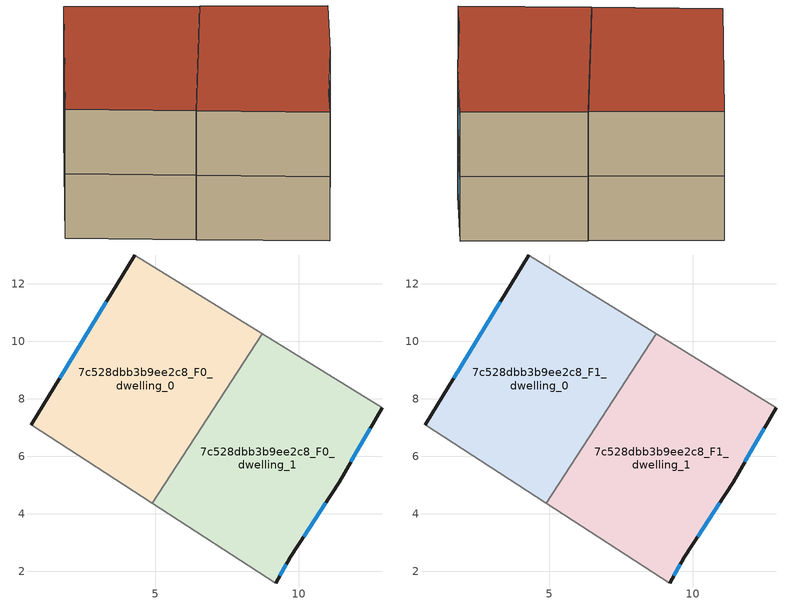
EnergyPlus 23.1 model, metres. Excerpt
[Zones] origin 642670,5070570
7c528dbb3b9ee2c8_F0_dwelling_0
 floor ground (EU_floor_Construction): 8.72,10.28 4.9,4.38 0.69,7.1 4.3,13.01 z0
 wall outside (EU_wall_Construction): 4.3,13.01 0.69,7.1 z0:3
 wall adiabatic (EU_wall_Construction): 8.72,10.28 4.3,13.01 / 0.69,7.1 4.9,4.38 z0:3
 wall to 7c528dbb3b9ee2c8_F0_dwelling_1 (EU_wall_Construction): 4.9,4.38 8.72,10.28 z0:3
 window (EU_Window_Construction): 3.3,11.38 1.68,8.73 z0.83:2.17
7c528dbb3b9ee2c8_F0_dwelling_1
 floor ground (EU_floor_Construction): 12.9,7.7 11.4,5.1 9.7,2.5 9.2,1.6 4.9,4.38 8.72,10.28 z0
 wall outside (EU_wall_Construction): 9.2,1.6 9.7,2.5 11.4,5.1 12.9,7.7 z0:3
 wall adiabatic (EU_wall_Construction): 12.9,7.7 8.72,10.28 / 4.9,4.38 9.2,1.6 z0:3
 window (EU_Window_Construction): 11.81,5.82 12.49,6.99 / 10.17,3.21 10.93,4.38 / 9.33,1.85 9.56,2.25 z0.83:2.17
7c528dbb3b9ee2c8_F1_dwelling_0
 floor to 7c528dbb3b9ee2c8_F0_dwelling_0 (EU_floor_Construction): 8.72,10.28 4.9,4.38 0.69,7.1 4.3,13.01 z3
 wall outside (EU_wall_Construction): 4.3,13.01 0.69,7.1 z3:6
 wall adiabatic (EU_wall_Construction): 8.72,10.28 4.3,13.01 / 0.69,7.1 4.9,4.38 z3:6
 wall to 7c528dbb3b9ee2c8_F1_dwelling_1 (EU_wall_Construction): 4.9,4.38 8.72,10.28 z3:6
 window (EU_Window_Construction): 3.3,11.38 1.68,8.73 z3.83:5.17
 roof outside (EU_roof_Construction): 4.9,4.38 8.72,10.28 4.3,13.01 0.69,7.1 z6
7c528dbb3b9ee2c8_F1_dwelling_1
 floor to 7c528dbb3b9ee2c8_F0_dwelling_1 (EU_floor_Construction): 12.9,7.7 11.4,5.1 9.7,2.5 9.2,1.6 4.9,4.38 8.72,10.28 z3
 wall outside (EU_wall_Construction): 9.2,1.6 9.7,2.5 11.4,5.1 12.9,7.7 z3:6
 wall adiabatic (EU_wall_Construction): 12.9,7.7 8.72,10.28 / 4.9,4.38 9.2,1.6 z3:6
 window (EU_Window_Construction): 11.81,5.82 12.49,6.99 / 10.17,3.21 10.93,4.38 / 9.33,1.85 9.56,2.25 z3.83:5.17
 roof outside (EU_roof_Construction): 9.7,2.5 11.4,5.1 12.9,7.7 8.72,10.28 4.9,4.38 9.2,1.6 z6
[Building]
EU S2 Campaign: North Axis=0; Terrain=City; Solar Distribution=FullExterior
[Site:Location]
Lyon-Bron: Latitude=45.75; Longitude=5; Time Zone=1; Elevation=198
[SizingPeriod:WeatherFileDays]
AnnualSizingPeriod: Begin Month=1; Begin Day of Month=1; End Month=12; End Day of Month=31; Day of Week for Start Day=Monday; Use Weather File Daylight Saving Period=No; Use Weather File Rain and Snow Indicators=No
[MATERIAL]
EU_InternalMass_Material: Roughness=MediumRough; Thickness=0.1; Conductivity=1; Density=1800; Specific Heat=900; Thermal Absorptance=0.9; Solar Absorptance=0.7; Visible Absorptance=0.7
[MATERIAL:NOMASS] Roughness=MediumRough; Thermal Absorptance=0.9; Solar Absorptance=0.7; Visible Absorptance=0.7
Name | Thermal Resistance
EU_wall_NoMass | 0.87146
EU_roof_NoMass | 0.842276
EU_floor_NoMass | 0.496999
[WINDOWMATERIAL:SIMPLEGLAZINGSYSTEM]
EU_Window_SimpleGlazing: UFactor=2.2525; Solar Heat Gain Coefficient=0.76; Visible Transmittance=0.76
[CONSTRUCTION]
EU_wall_Construction: EU_wall_NoMass
EU_roof_Construction: EU_roof_NoMass
EU_floor_Construction: EU_floor_NoMass
EU_InternalMass_Construction: EU_InternalMass_Material
EU_Window_Construction: EU_Window_SimpleGlazing
[ZONE] Type=1; Multiplier=1; Ceiling Height=autocalculate; Floor Area=autocalculate; Part of Total Floor Area=Yes
Name | Volume
7c528dbb3b9ee2c8_F0_dwelling_0 | 106.838
7c528dbb3b9ee2c8_F1_dwelling_0 | 106.835
7c528dbb3b9ee2c8_F0_dwelling_1 | 106.844
7c528dbb3b9ee2c8_F1_dwelling_1 | 106.846
[INTERNALMASS] Construction=EU_InternalMass_Construction
Name | Zone or ZoneList | Surface Area
7c528dbb3b9ee2c8_F0_dwelling_0_EU_InternalMass | 7c528dbb3b9ee2c8_F0_dwelling_0 | 35.6135
7c528dbb3b9ee2c8_F0_dwelling_1_EU_InternalMass | 7c528dbb3b9ee2c8_F0_dwelling_1 | 35.6146
7c528dbb3b9ee2c8_F1_dwelling_0_EU_InternalMass | 7c528dbb3b9ee2c8_F1_dwelling_0 | 35.6135
7c528dbb3b9ee2c8_F1_dwelling_1_EU_InternalMass | 7c528dbb3b9ee2c8_F1_dwelling_1 | 35.6146
[OTHEREQUIPMENT] Fuel Type=Electricity; Design Level Calculation Method=Watts/Area; Power per Zone Floor Area=1; Fraction Latent=0; Fraction Radiant=0; Fraction Lost=0; Carbon Dioxide Generation Rate=0; EndUse Subcategory=EU_Step8_InternalGains
Name | Zone or ZoneList or Space or SpaceList | Schedule
EU_Step8_InternalGain_7c528dbb3b9ee2c8_F0_dwelling_0_f000 | 7c528dbb3b9ee2c8_F0_dwelling_0 | EU_Step8_GainSchedule_7c528dbb3b9ee2c8_F0_dwelling_0_f000
EU_Step8_InternalGain_7c528dbb3b9ee2c8_F0_dwelling_1_f000 | 7c528dbb3b9ee2c8_F0_dwelling_1 | EU_Step8_GainSchedule_7c528dbb3b9ee2c8_F0_dwelling_1_f000
EU_Step8_InternalGain_7c528dbb3b9ee2c8_F1_dwelling_0_f000 | 7c528dbb3b9ee2c8_F1_dwelling_0 | EU_Step8_GainSchedule_7c528dbb3b9ee2c8_F1_dwelling_0_f000
EU_Step8_InternalGain_7c528dbb3b9ee2c8_F1_dwelling_1_f000 | 7c528dbb3b9ee2c8_F1_dwelling_1 | EU_Step8_GainSchedule_7c528dbb3b9ee2c8_F1_dwelling_1_f000
[ZONEVENTILATION:DESIGNFLOWRATE] Schedule=EU_AlwaysOn; Design Flow Rate Calculation Method=AirChanges/Hour; Air Changes per Hour=0.425; Ventilation Type=Natural; Fan Pressure Rise=0; Fan Total Efficiency=1; Constant Term Coefficient=1; Temperature Term Coefficient=0; Velocity Term Coefficient=0; Velocity Squared Term Coefficient=0; Minimum Indoor Temperature=-100; Maximum Indoor Temperature=100; Delta Temperature=-100; Minimum Outdoor Temperature=-100; Maximum Outdoor Temperature=100; Maximum Wind Speed=40
Name | Zone or ZoneList or Space or SpaceList
EU_ConstantAir_7c528dbb3b9ee2c8_F0_dwelling_0 | 7c528dbb3b9ee2c8_F0_dwelling_0
EU_ConstantAir_7c528dbb3b9ee2c8_F0_dwelling_1 | 7c528dbb3b9ee2c8_F0_dwelling_1
EU_ConstantAir_7c528dbb3b9ee2c8_F1_dwelling_0 | 7c528dbb3b9ee2c8_F1_dwelling_0
EU_ConstantAir_7c528dbb3b9ee2c8_F1_dwelling_1 | 7c528dbb3b9ee2c8_F1_dwelling_1
[HVACTEMPLATE:THERMOSTAT] Constant Heating Setpoint=20; Constant Cooling Setpoint=50
EU_HeatOnly_7c528dbb3b9ee2c8_F0_dwelling_0; EU_HeatOnly_7c528dbb3b9ee2c8_F0_dwelling_1; EU_HeatOnly_7c528dbb3b9ee2c8_F1_dwelling_0; EU_HeatOnly_7c528dbb3b9ee2c8_F1_dwelling_1
[HVACTEMPLATE:ZONE:IDEALLOADSAIRSYSTEM] System Availability Schedule=EU_AlwaysOn; Maximum Heating Supply Air Temperature=50; Minimum Cooling Supply Air Temperature=13; Maximum Heating Supply Air Humidity Ratio=0.0156; Minimum Cooling Supply Air Humidity Ratio=0.0077; Heating Limit=NoLimit; Cooling Limit=NoLimit; Heating Availability Schedule=EU_AlwaysOn; Cooling Availability Schedule=EU_CoolingOff; Dehumidification Control Type=ConstantSensibleHeatRatio; Cooling Sensible Heat Ratio=0.7; Dehumidification Setpoint=60; Humidification Control Type=None; Humidification Setpoint=30; Outdoor Air Method=None; Outdoor Air Flow Rate per Person=0.00944; Outdoor Air Flow Rate per Zone Floor Area=0; Outdoor Air Flow Rate per Zone=0; Demand Controlled Ventilation Type=None; Outdoor Air Economizer Type=NoEconomizer; Heat Recovery Type=None; Sensible Heat Recovery Effectiveness=0.7; Latent Heat Recovery Effectiveness=0.65
Name | Template Thermostat
7c528dbb3b9ee2c8_F0_dwelling_0 | EU_HeatOnly_7c528dbb3b9ee2c8_F0_dwelling_0
7c528dbb3b9ee2c8_F0_dwelling_1 | EU_HeatOnly_7c528dbb3b9ee2c8_F0_dwelling_1
7c528dbb3b9ee2c8_F1_dwelling_0 | EU_HeatOnly_7c528dbb3b9ee2c8_F1_dwelling_0
7c528dbb3b9ee2c8_F1_dwelling_1 | EU_HeatOnly_7c528dbb3b9ee2c8_F1_dwelling_1
[SIZING:ZONE] Zone Cooling Design Supply Air Temperature Input Method=SupplyAirTemperature; Zone Cooling Design Supply Air Temperature=13; Zone Heating Design Supply Air Temperature Input Method=SupplyAirTemperature; Zone Heating Design Supply Air Temperature=50; Zone Cooling Design Supply Air Humidity Ratio=0.008; Zone Heating Design Supply Air Humidity Ratio=0.008; Cooling Design Air Flow Method=DesignDay; Cooling Design Air Flow Rate=0; Cooling Minimum Air Flow per Zone Floor Area=0.000762; Cooling Minimum Air Flow=0; Cooling Minimum Air Flow Fraction=0.2; Heating Design Air Flow Method=DesignDay; Heating Design Air Flow Rate=0; Heating Maximum Air Flow per Zone Floor Area=0.002032; Heating Maximum Air Flow=0.141576; Heating Maximum Air Flow Fraction=0.3; Account for Dedicated Outdoor Air System=No; Dedicated Outdoor Air System Control Strategy=NeutralSupplyAir; Dedicated Outdoor Air Low Setpoint Temperature for Design=autosize; Dedicated Outdoor Air High Setpoint Temperature for Design=autosize; Zone Load Sizing Method=Sensible Load Only No Latent Load; Zone Latent Cooling Design Supply Air Humidity Ratio Input Method=HumidityRatioDifference; Zone Cooling Design Supply Air Humidity Ratio Difference=0.005; Zone Latent Heating Design Supply Air Humidity Ratio Input Method=HumidityRatioDifference; Zone Humidification Design Supply Air Humidity Ratio Difference=0.005
7c528dbb3b9ee2c8_F0_dwelling_0; 7c528dbb3b9ee2c8_F0_dwelling_1; 7c528dbb3b9ee2c8_F1_dwelling_0; 7c528dbb3b9ee2c8_F1_dwelling_1
[SCHEDULE:CONSTANT]
Name | Hourly Value
EU_AlwaysOn | 1
EU_CoolingOff | 0
[SCHEDULE:FILE] Column Number=1; Rows to Skip at Top=0; Number of Hours of Data=8760; Column Separator=Comma; Interpolate to Timestep=No; Minutes per Item=60; Adjust Schedule for Daylight Savings=Yes
Name | File
EU_Step8_GainSchedule_7c528dbb3b9ee2c8_F0_dwelling_0_f000 | ../../schedules/7c528dbb3b9ee2c8/7c528dbb3b9ee2c8_F0_dwelling_0_f000_gain.csv
EU_Step8_GainSchedule_7c528dbb3b9ee2c8_F0_dwelling_1_f000 | ../../schedules/7c528dbb3b9ee2c8/7c528dbb3b9ee2c8_F0_dwelling_1_f000_gain.csv
EU_Step8_GainSchedule_7c528dbb3b9ee2c8_F1_dwelling_0_f000 | ../../schedules/7c528dbb3b9ee2c8/7c528dbb3b9ee2c8_F1_dwelling_0_f000_gain.csv
EU_Step8_GainSchedule_7c528dbb3b9ee2c8_F1_dwelling_1_f000 | ../../schedules/7c528dbb3b9ee2c8/7c528dbb3b9ee2c8_F1_dwelling_1_f000_gain.csv
